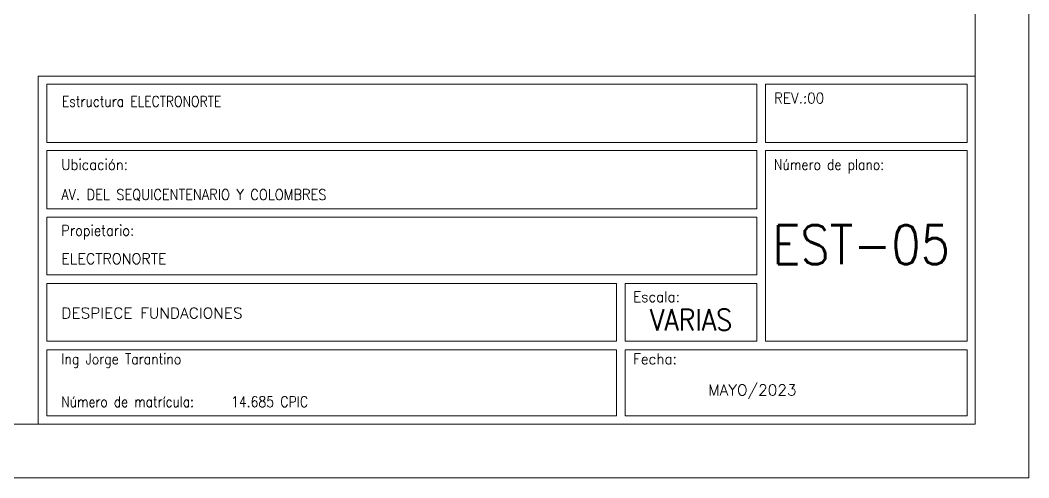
# Model space of a CAD drawing. Header units: millimetres. Extents: x 0 to 147, y 0 to 144.
# Drawn here: x 40.56 to 59.4, y 0 to 8.55 of the extents above; entities that cross this region are included whole.
import ezdxf
from ezdxf.enums import TextEntityAlignment as Align

# ---------------------------------------------------------------- set-up
doc = ezdxf.new("R2010")
doc.units = ezdxf.units.MM
for name, color, linetype, lineweight in [('CYPE', 7, 'Continuous', 0), ('RECUAD_LIMITES', 2, 'Continuous', 0), ('RECUAD_MARCO', 1, 'Continuous', 20)]:
    doc.layers.add(name, color=color, linetype=linetype, lineweight=lineweight)
doc.styles.add('CYPETXT', font='romans__.ttf', dxfattribs={"height": 0.2})

msp = doc.modelspace()

# ---------------------------------------------------------------- linework, layer by layer
at = {"layer": 'CYPE', "color": 1}
for points in [[(40.9, 1), (58.4, 1), (58.4, 7.5), (40.9, 7.5), (40.9, 1)], [(41.06, 6.26), (54.32, 6.26), (54.32, 7.35), (41.06, 7.35), (41.06, 6.26)], [(54.48, 6.26), (58.25, 6.26), (58.25, 7.35), (54.48, 7.35), (54.48, 6.26)], [(41.06, 5.02), (54.32, 5.02), (54.32, 6.11), (41.06, 6.11), (41.06, 5.02)], [(54.48, 2.55), (58.25, 2.55), (58.25, 6.11), (54.48, 6.11), (54.48, 2.55)], [(41.06, 3.79), (54.32, 3.79), (54.32, 4.87), (41.06, 4.87), (41.06, 3.79)], [(41.06, 2.55), (51.7, 2.55), (51.7, 3.63), (41.06, 3.63), (41.06, 2.55)], [(51.86, 2.55), (54.32, 2.55), (54.32, 3.63), (51.86, 3.63), (51.86, 2.55)], [(41.06, 1.16), (51.7, 1.16), (51.7, 2.39), (41.06, 2.39), (41.06, 1.16)], [(51.86, 1.16), (58.25, 1.16), (58.25, 2.39), (51.86, 2.39), (51.86, 1.16)]]:
    msp.add_lwpolyline(points, close=True, dxfattribs=at)
at = {"layer": 'RECUAD_LIMITES'}
msp.add_lwpolyline([(0, 0), (59.4, 0), (59.4, 42), (0, 42), (0, 0)], close=True, dxfattribs=at)
at = {"layer": 'RECUAD_MARCO'}
msp.add_lwpolyline([(2.5, 1), (58.4, 1), (58.4, 41), (2.5, 41), (2.5, 1)], close=True, dxfattribs=at)

# ---------------------------------------------------------------- texts
at = {"layer": 'CYPE', "color": 4, "style": 'CYPETXT'}
for s, width, p in [('REV.:00', 0.927655, (54.64, 6.99)), ('Ubicación:', 0.90604, (41.33, 5.75)), ('Número de plano:', 0.844847, (54.64, 5.75)), ('Propietario:', 0.885908, (41.33, 4.52)), ('Escala:', 0.925891, (52.01, 3.28)), ('Fecha:', 0.933698, (52.01, 2.12)), ('Número de matrícula:', 0.83516, (41.33, 1.32))]:
    msp.add_text(s, height=0.2, dxfattribs=dict(at, width=width)).set_placement(p)
at = {"layer": 'CYPE', "color": 5, "style": 'CYPETXT'}
for s, width, p in [('Estructura ELECTRONORTE', 0.842437, (41.34, 6.93)), ('AV. DEL SEQUICENTENARIO Y COLOMBRES', 0.887423, (41.33, 5.19)), ('ELECTRONORTE', 0.974409, (41.33, 3.99)), ('DESPIECE FUNDACIONES', 1.047361, (41.33, 2.97563)), ('Ing Jorge Tarantino', 0.851105, (41.33, 2.12)), ('MAYO/2023', 1.047361, (53.41, 1.54)), ('14.685 CPIC', 0.851936, (44.5, 1.32))]:
    msp.add_text(s, height=0.2, dxfattribs=dict(at, width=width)).set_placement(p)
for s, height, width, p in [('EST-05', 0.733333, 0.872274, (56.27, 3.98667)), ('VARIAS', 0.4, 0.869965, (53.09, 2.75))]:
    msp.add_text(s, height=height, dxfattribs=dict(at, width=width)).set_placement(p, align=Align.CENTER)

doc.saveas('drawing.dxf')
